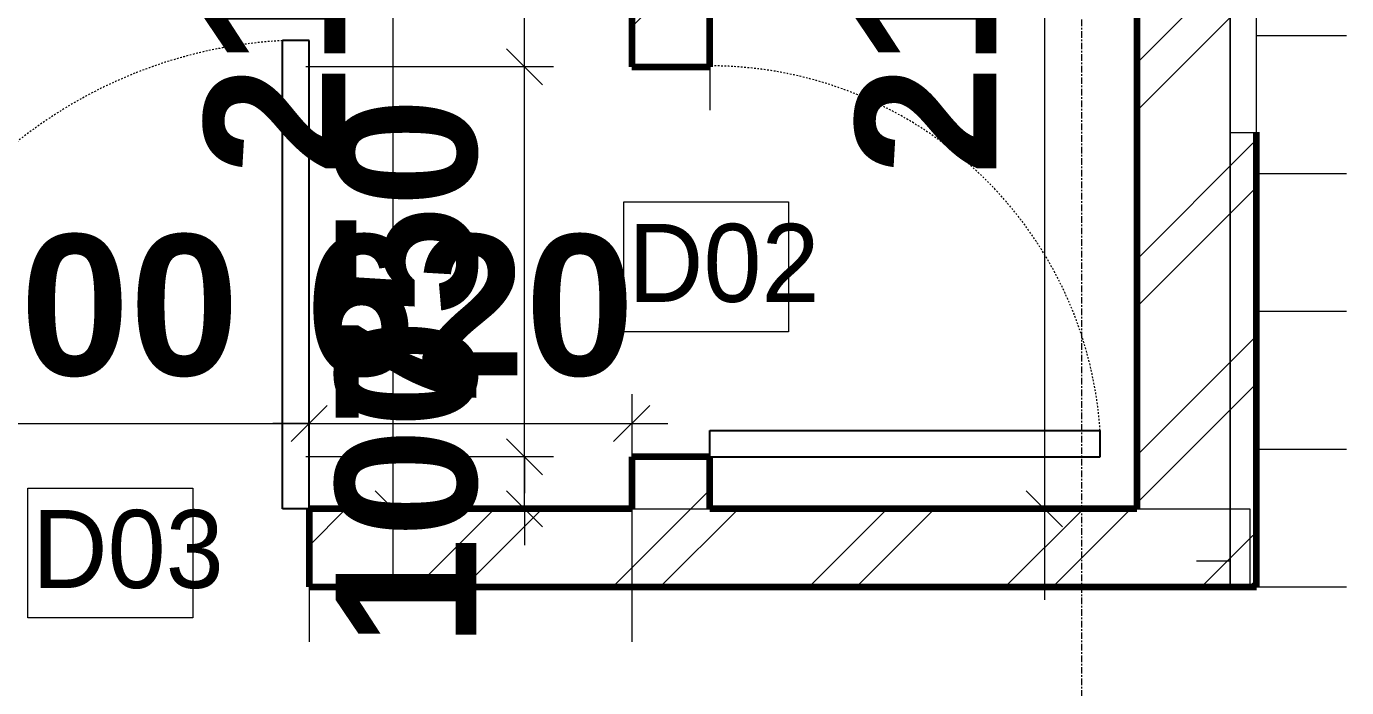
# Model space of a CAD drawing. Header units: inches. Extents: x 22 to 382261, y 22 to 371281.
# Drawn here: x 252049 to 254586, y 57051 to 58322 of the extents above; entities that cross this region are included whole.
import ezdxf

# ---------------------------------------------------------------- set-up
doc = ezdxf.new("R2010")
doc.units = ezdxf.units.IN
doc.header["$MEASUREMENT"] = 0
for name, pattern in [('Dash', [6.35, 3.175, -3.175]), ('Grid Line 1_2_', [22.225, 12.7, -3.175, 3.175, -3.175]), ('Overhead', [3.96875, 2.38125, -1.5875])]:
    doc.linetypes.add(name, pattern=pattern)
for name, color, linetype, lineweight in [('A-ANNO-DIMS', 211, 'Continuous', 9), ('A-AREA', 32, 'Continuous', 9), ('A-DOOR', 31, 'Continuous', 9), ('A-DOOR-HDLN', 31, 'Dash', 9), ('A-DOOR-IDEN', 31, 'Continuous', 9), ('A-FLOR-HRAL', 11, 'Continuous', 9), ('A-WALL', 113, 'Continuous', 9), ('A-WALL-PATT', 111, 'Continuous', 9), ('I-WALL', 2, 'Continuous', 9), ('S-GRID', 1, 'Continuous', 9), ('S-STRS', 31, 'Continuous', 9)]:
    doc.layers.add(name, color=color, linetype=linetype, lineweight=lineweight)
doc.styles.add('Arial_B_2', font='arialbd.ttf', dxfattribs={"height": 270.833333})
doc.styles.add('Tw Cen MT Condensed', font='TCCM____.TTF', dxfattribs={"height": 1.35})
doc.dimstyles.new('2_2', dxfattribs={"dimscale": 304.8, "dimtxt": 267.818092, "dimasz": 0.227865, "dimexe": 1.377953, "dimexo": 0.0625, "dimgap": 0.287073, "dimtad": 1, "dimdec": 0, "dimzin": 0, "dimdsep": 46, "dimtxsty": 'Arial_B_2', "dimblk1": 'OBLIQUE', "dimblk2": 'OBLIQUE', "dimsah": 1, "dimcen": 0.09, "dimdle": 0.574147, "dimazin": 0, "dimtfac": 1, "dimtdec": 4, "dimtix": 1, "dimtmove": 0, "dimatfit": 3, "dimfxl": 0.574147, "dimfxlon": 1, "dimtvp": 1, "dimtolj": 1, "dimtzin": 0, "dimlwd": 18, "dimlwe": 18, "dimarcsym": 2})
pattern_1 = [(45, (242310.7, 47511.47), (-188.5854, 188.5854), []), (45, (242310.7, 47797.22), (-188.5854, 188.5854), [])]

# ---------------------------------------------------------------- blocks, each defined once
blk = doc.blocks.new('M_Single-Flush - 900 by 2100-911137-01- TOILET BLOWUP')
at = {"layer": 'A-DOOR', "lineweight": 25}
for p, q in [((450, 975.2), (399, 975.2)), ((399, 75), (399, 975.2)), ((450, 75), (450, 975.2)), ((450, 75), (399, 75))]:
    blk.add_line(p, q, dxfattribs=at)
at = {"layer": 'A-DOOR-HDLN'}
blk.add_arc((450, 75), 901.7, 93.2424, 180, dxfattribs=at)
blk = doc.blocks.new('Top Rail Type - Top Rail_Internal_-670101-01- TOILET BLOWUP')
at = {"layer": 'A-FLOR-HRAL'}
for p, q in [((12051.6, 10606.8), (12101.6, 10606.8)), ((12051.6, 9733.2), (12051.6, 10606.8)), ((12101.6, 10606.8), (12101.6, 9733.2)), ((12101.6, 9733.2), (12051.6, 9733.2))]:
    blk.add_line(p, q, dxfattribs=at)
blk = doc.blocks.new('Top Rail Type - Top Rail_Internal_-V5-01- TOILET BLOWUP')
at = {"layer": 'A-FLOR-HRAL', "linetype": 'Overhead'}
for p, q in [((12051.6, 12941.2), (12274.9, 12941.2)), ((12051.6, 12762.8), (12051.6, 12941.2)), ((12101.6, 12891.2), (12274.9, 12891.2)), ((12101.6, 12762.8), (12101.6, 12891.2)), ((12051.6, 11655.2), (12051.6, 12762.8)), ((12101.6, 11678.5), (12101.6, 12762.8))]:
    blk.add_line(p, q, dxfattribs=at)
at = {"layer": 'A-FLOR-HRAL'}
for p, q in [((12101.6, 11678.5), (12051.6, 11655.2)), ((12101.6, 10606.8), (12101.6, 11678.5)), ((12051.6, 10606.8), (12051.6, 11655.2)), ((12051.6, 9733.2), (12051.6, 10606.8)), ((12101.6, 9733.2), (12101.6, 10606.8)), ((12051.6, 9733.2), (12101.6, 9733.2))]:
    blk.add_line(p, q, dxfattribs=at)
blk = doc.blocks.new('M_Single-Flush - d02  toilet 750 by 2100-458076-01- TOILET BLOWUP')
at = {"layer": 'A-DOOR', "lineweight": 25}
for p, q in [((375, 825), (324, 825)), ((324, 75), (324, 825)), ((375, 75), (375, 825)), ((375, 75), (324, 75))]:
    blk.add_line(p, q, dxfattribs=at)
at = {"layer": 'A-DOOR-HDLN'}
blk.add_arc((375, 75), 751.7, 93.8903, 180, dxfattribs=at)
blk = doc.blocks.new('_Oblique')
at = {"color": 0, "linetype": 'ByBlock', "lineweight": -2}
blk.add_line((-0.5, -0.5), (0.5, 0.5), dxfattribs=at)
blk = doc.blocks.new('*D5313')
at = {"layer": 'A-ANNO-DIMS', "color": 0, "lineweight": 18, "transparency": 16777216}
for p, q in [((253005.8, 57494.7), (253005.8, 57564.1)), ((253061.7, 57494.7), (252585.8, 57494.7)), ((253005.8, 57394.7), (253005.8, 57494.7)), ((252949.8, 57394.7), (253425.8, 57394.7)), ((253005.8, 57394.7), (253005.8, 57325.2))]:
    blk.add_line(p, q, dxfattribs=at)
at = {"layer": 'Defpoints', "color": 0, "transparency": 16777216}
for p in [(253005.8, 57494.7), (253080.8, 57494.7), (252930.8, 57394.7)]:
    blk.add_point(p, dxfattribs=at)
at = {"layer": 'A-ANNO-DIMS', "color": 0, "lineweight": 18, "transparency": 16777216, "xscale": 69.45312499999999, "yscale": 69.45312499999999, "zscale": 69.45312499999999}
for p, rotation in [((253005.8, 57494.7), 270), ((253005.8, 57394.7), 90)]:
    blk.add_blockref('_Oblique', p, dxfattribs=dict(at, rotation=rotation))
at = {"layer": 'A-ANNO-DIMS', "color": 0, "lineweight": 18, "transparency": 16777216, "insert": (252780, 57444.7), "char_height": 270.83, "width": 314.823, "attachment_point": 5, "rotation": 90, "style": 'Arial_B_2'}
blk.add_mtext('\\A1;100', dxfattribs=at)
blk = doc.blocks.new('*D5314')
at = {"layer": 'A-ANNO-DIMS', "color": 0, "lineweight": 18, "transparency": 16777216}
for p, q in [((253005.8, 58244.7), (253005.8, 58314.1)), ((253061.7, 58244.7), (252585.8, 58244.7)), ((253005.8, 57494.7), (253005.8, 58244.7)), ((253061.7, 57494.7), (252585.8, 57494.7)), ((253005.8, 57494.7), (253005.8, 57425.2))]:
    blk.add_line(p, q, dxfattribs=at)
at = {"layer": 'Defpoints', "color": 0, "transparency": 16777216}
for p in [(253005.8, 58244.7), (253080.8, 58244.7), (253080.8, 57494.7)]:
    blk.add_point(p, dxfattribs=at)
at = {"layer": 'A-ANNO-DIMS', "color": 0, "lineweight": 18, "transparency": 16777216, "xscale": 69.45312499999999, "yscale": 69.45312499999999, "zscale": 69.45312499999999}
for p, rotation in [((253005.8, 58244.7), 270), ((253005.8, 57494.7), 90)]:
    blk.add_blockref('_Oblique', p, dxfattribs=dict(at, rotation=rotation))
at = {"layer": 'A-ANNO-DIMS', "color": 0, "lineweight": 18, "transparency": 16777216, "insert": (252780, 57869.7), "char_height": 270.83, "width": 314.823, "attachment_point": 5, "rotation": 90, "style": 'Arial_B_2'}
blk.add_mtext('\\A1;750', dxfattribs=at)
blk = doc.blocks.new('*D5315')
at = {"layer": 'A-ANNO-DIMS', "color": 0, "lineweight": 18, "transparency": 16777216}
for p, q in [((253005.8, 58069.7), (253005.8, 59694.7)), ((252949.8, 59519.7), (253425.8, 59519.7)), ((253061.7, 58244.7), (252585.8, 58244.7))]:
    blk.add_line(p, q, dxfattribs=at)
at = {"layer": 'Defpoints', "color": 0, "transparency": 16777216}
for p in [(252930.8, 59519.7), (253005.8, 59519.7), (253080.8, 58244.7)]:
    blk.add_point(p, dxfattribs=at)
at = {"layer": 'A-ANNO-DIMS', "color": 0, "lineweight": 18, "transparency": 16777216, "xscale": 69.45312499999999, "yscale": 69.45312499999999, "zscale": 69.45312499999999}
for p, rotation in [((253005.8, 59519.7), 90), ((253005.8, 58244.7), 270)]:
    blk.add_blockref('_Oblique', p, dxfattribs=dict(at, rotation=rotation))
at = {"layer": 'A-ANNO-DIMS', "color": 0, "lineweight": 18, "transparency": 16777216, "insert": (252780, 58882.2), "char_height": 270.83, "width": 419.764, "attachment_point": 5, "rotation": 90, "style": 'Arial_B_2'}
blk.add_mtext('\\A1;1275', dxfattribs=at)
blk = doc.blocks.new('*D5316')
at = {"layer": 'A-ANNO-DIMS', "color": 0, "lineweight": 18, "transparency": 16777216}
for p, q in [((253361.9, 58637.5), (253361.9, 58161.5)), ((254182.3, 58637.5), (254182.3, 58161.5)), ((253186.9, 58581.5), (254357.3, 58581.5))]:
    blk.add_line(p, q, dxfattribs=at)
at = {"layer": 'Defpoints', "color": 0, "transparency": 16777216}
for p in [(253361.9, 58656.5), (254182.3, 58656.5), (254182.3, 58581.5)]:
    blk.add_point(p, dxfattribs=at)
at = {"layer": 'A-ANNO-DIMS', "color": 0, "lineweight": 18, "transparency": 16777216, "xscale": 69.45312499999999, "yscale": 69.45312499999999, "zscale": 69.45312499999999, "rotation": 180}
blk.add_blockref('_Oblique', (253361.9, 58581.5), dxfattribs=at)
at = {"layer": 'A-ANNO-DIMS', "color": 0, "lineweight": 18, "transparency": 16777216, "xscale": 69.45312499999999, "yscale": 69.45312499999999, "zscale": 69.45312499999999}
blk.add_blockref('_Oblique', (254182.3, 58581.5), dxfattribs=at)
at = {"layer": 'A-ANNO-DIMS', "color": 0, "lineweight": 18, "transparency": 16777216, "insert": (253772.1, 58807.4), "char_height": 270.83, "width": 314.823, "attachment_point": 5, "style": 'Arial_B_2'}
blk.add_mtext('\\A1;820', dxfattribs=at)
blk = doc.blocks.new('*D5317')
at = {"layer": 'A-ANNO-DIMS', "color": 0, "lineweight": 18, "transparency": 16777216}
for p, q in [((254004.9, 59694.7), (254004.9, 57219.7)), ((254060.9, 59519.7), (253584.9, 59519.7)), ((254060.9, 57394.7), (253584.9, 57394.7))]:
    blk.add_line(p, q, dxfattribs=at)
at = {"layer": 'Defpoints', "color": 0, "transparency": 16777216}
for p in [(254079.9, 59519.7), (254004.9, 57394.7), (254079.9, 57394.7)]:
    blk.add_point(p, dxfattribs=at)
at = {"layer": 'A-ANNO-DIMS', "color": 0, "lineweight": 18, "transparency": 16777216, "xscale": 69.45312499999999, "yscale": 69.45312499999999, "zscale": 69.45312499999999}
for p, rotation in [((254004.9, 59519.7), 90), ((254004.9, 57394.7), 270)]:
    blk.add_blockref('_Oblique', p, dxfattribs=dict(at, rotation=rotation))
at = {"layer": 'A-ANNO-DIMS', "color": 0, "lineweight": 18, "transparency": 16777216, "insert": (253779.2, 58457.2), "char_height": 270.83, "width": 419.764, "attachment_point": 5, "rotation": 90, "style": 'Arial_B_2'}
blk.add_mtext('\\A1;2125', dxfattribs=at)
blk = doc.blocks.new('*D5319')
at = {"layer": 'A-ANNO-DIMS', "color": 0, "lineweight": 18, "transparency": 16777216}
for p, q in [((251691.9, 57615), (251691.9, 57139)), ((252591.9, 57615), (252591.9, 57139)), ((251516.9, 57559), (252766.9, 57559))]:
    blk.add_line(p, q, dxfattribs=at)
at = {"layer": 'Defpoints', "color": 0, "transparency": 16777216}
for p in [(251691.9, 57634), (252591.9, 57634), (252591.9, 57559)]:
    blk.add_point(p, dxfattribs=at)
at = {"layer": 'A-ANNO-DIMS', "color": 0, "lineweight": 18, "transparency": 16777216, "xscale": 69.45312499999999, "yscale": 69.45312499999999, "zscale": 69.45312499999999, "rotation": 180}
blk.add_blockref('_Oblique', (251691.9, 57559), dxfattribs=at)
at = {"layer": 'A-ANNO-DIMS', "color": 0, "lineweight": 18, "transparency": 16777216, "xscale": 69.45312499999999, "yscale": 69.45312499999999, "zscale": 69.45312499999999}
blk.add_blockref('_Oblique', (252591.9, 57559), dxfattribs=at)
at = {"layer": 'A-ANNO-DIMS', "color": 0, "lineweight": 18, "transparency": 16777216, "insert": (252141.9, 57784.9), "char_height": 270.83, "width": 314.823, "attachment_point": 5, "style": 'Arial_B_2'}
blk.add_mtext('\\A1;900', dxfattribs=at)
blk = doc.blocks.new('*D5320')
at = {"layer": 'A-ANNO-DIMS', "color": 0, "lineweight": 18, "transparency": 16777216}
for p, q in [((252591.9, 57615), (252591.9, 57139)), ((253211.9, 57615), (253211.9, 57139)), ((252591.9, 57559), (252522.4, 57559)), ((252591.9, 57559), (253211.9, 57559)), ((253211.9, 57559), (253281.4, 57559))]:
    blk.add_line(p, q, dxfattribs=at)
at = {"layer": 'Defpoints', "color": 0, "transparency": 16777216}
for p in [(252591.9, 57634), (253211.9, 57634), (253211.9, 57559)]:
    blk.add_point(p, dxfattribs=at)
at = {"layer": 'A-ANNO-DIMS', "color": 0, "lineweight": 18, "transparency": 16777216, "xscale": 69.45312499999999, "yscale": 69.45312499999999, "zscale": 69.45312499999999}
blk.add_blockref('_Oblique', (252591.9, 57559), dxfattribs=at)
at = {"layer": 'A-ANNO-DIMS', "color": 0, "lineweight": 18, "transparency": 16777216, "xscale": 69.45312499999999, "yscale": 69.45312499999999, "zscale": 69.45312499999999, "rotation": 180}
blk.add_blockref('_Oblique', (253211.9, 57559), dxfattribs=at)
at = {"layer": 'A-ANNO-DIMS', "color": 0, "lineweight": 18, "transparency": 16777216, "insert": (252901.9, 57784.8), "char_height": 270.83, "width": 314.823, "attachment_point": 5, "style": 'Arial_B_2'}
blk.add_mtext('\\A1;620', dxfattribs=at)
blk = doc.blocks.new('*D5348')
at = {"layer": 'A-ANNO-DIMS', "color": 0, "lineweight": 18, "transparency": 16777216}
for p, q in [((252753.6, 57219.7), (252753.6, 59694.7)), ((252697.6, 59519.7), (253173.6, 59519.7)), ((252697.6, 57394.7), (253173.6, 57394.7))]:
    blk.add_line(p, q, dxfattribs=at)
at = {"layer": 'Defpoints', "color": 0, "transparency": 16777216}
for p in [(252678.6, 59519.7), (252753.6, 59519.7), (252678.6, 57394.7)]:
    blk.add_point(p, dxfattribs=at)
at = {"layer": 'A-ANNO-DIMS', "color": 0, "lineweight": 18, "transparency": 16777216, "xscale": 69.45312499999999, "yscale": 69.45312499999999, "zscale": 69.45312499999999}
for p, rotation in [((252753.6, 59519.7), 90), ((252753.6, 57394.7), 270)]:
    blk.add_blockref('_Oblique', p, dxfattribs=dict(at, rotation=rotation))
at = {"layer": 'A-ANNO-DIMS', "color": 0, "lineweight": 18, "transparency": 16777216, "insert": (252527.8, 58457.2), "char_height": 270.83, "width": 419.764, "attachment_point": 5, "rotation": 90, "style": 'Arial_B_2'}
blk.add_mtext('\\A1;2125', dxfattribs=at)
blk = doc.blocks.new('*D5395')
at = {"layer": 'A-ANNO-DIMS', "color": 0, "lineweight": 18, "transparency": 16777216}
for p, q in [((245866.9, 57017.3), (245866.9, 56541.4)), ((254387.3, 57017.3), (254387.3, 56541.4)), ((245691.9, 56961.4), (254562.3, 56961.4))]:
    blk.add_line(p, q, dxfattribs=at)
at = {"layer": 'Defpoints', "color": 0, "transparency": 16777216}
for p in [(245866.9, 57036.4), (254387.3, 57036.4), (254387.3, 56961.4)]:
    blk.add_point(p, dxfattribs=at)
at = {"layer": 'A-ANNO-DIMS', "color": 0, "lineweight": 18, "transparency": 16777216, "xscale": 69.45312499999999, "yscale": 69.45312499999999, "zscale": 69.45312499999999, "rotation": 180}
blk.add_blockref('_Oblique', (245866.9, 56961.4), dxfattribs=at)
at = {"layer": 'A-ANNO-DIMS', "color": 0, "lineweight": 18, "transparency": 16777216, "xscale": 69.45312499999999, "yscale": 69.45312499999999, "zscale": 69.45312499999999}
blk.add_blockref('_Oblique', (254387.3, 56961.4), dxfattribs=at)
at = {"layer": 'A-ANNO-DIMS', "color": 0, "lineweight": 18, "transparency": 16777216, "insert": (250127.1, 57187.2), "char_height": 270.83, "width": 419.764, "attachment_point": 5, "style": 'Arial_B_2'}
blk.add_mtext('\\A1;8520', dxfattribs=at)
blk = doc.blocks.new('M_Door Tag1 - M_Door Tag 2-910938-01- TOILET BLOWUP')
at = {"layer": 'A-DOOR-IDEN'}
for p, q in [((-1.206, 1.536), (3.019, 1.536)), ((-1.206, -1.791), (-1.206, 1.536)), ((3.019, 1.536), (3.019, -1.791)), ((3.019, -1.791), (-1.206, -1.791))]:
    blk.add_line(p, q, dxfattribs=at)

msp = doc.modelspace()

# ---------------------------------------------------------------- hatches: boundary and pattern name
at = {"layer": 'A-WALL'}
h = msp.add_hatch(dxfattribs=at)
h.set_pattern_fill('FP_1', color=256, style=0, pattern_type=2)
h.set_pattern_definition(pattern_1)
h.paths.add_polyline_path([(253361.9, 57394.7), (253361.9, 57494.7), (253211.9, 57494.7), (253211.9, 57394.7)])
h.paths.add_polyline_path([(253211.9, 58244.7), (253361.9, 58244.7), (253361.9, 59532.2), (253211.9, 59532.2), (253211.9, 58484.3)])
h = msp.add_hatch(dxfattribs=at)
h.set_pattern_fill('FP_1', color=256, style=0, pattern_type=2)
h.set_pattern_definition(pattern_1)
h.paths.add_polyline_path([(245866.9, 57244.7), (251691.9, 57244.7), (251691.9, 57394.7), (245866.9, 57394.7)])
h.paths.add_polyline_path([(254399.8, 57244.7), (254399.8, 57394.7), (252591.9, 57394.7), (252591.9, 57244.7), (253845.2, 57244.7)])
at = {"layer": 'A-WALL-PATT', "lineweight": 18}
h = msp.add_hatch(dxfattribs=at)
h.set_pattern_fill('FP_1', color=256, style=0, pattern_type=2)
h.set_pattern_definition(pattern_1)
h.paths.add_polyline_path([(254399.8, 57244.7), (254412.3, 57244.7), (254412.3, 58118.8), (254399.8, 58118.8), (254399.8, 57394.7)])
h.paths.add_polyline_path([(254399.8, 59184.2), (254412.3, 59190), (254412.3, 59519.7), (254182.3, 59519.7), (254182.3, 59507.2), (254399.8, 59507.2), (254399.8, 59190)])
h = msp.add_hatch(dxfattribs=at)
h.set_pattern_fill('FP_1', color=256, style=0, pattern_type=2)
h.set_pattern_definition(pattern_1)
h.paths.add_polyline_path([(254399.8, 57394.7), (254399.8, 58118.8), (254362.3, 58118.8), (254362.3, 59166.7), (254399.8, 59184.2), (254399.8, 59507.2), (254182.3, 59507.2), (254182.3, 57394.7)])

# ---------------------------------------------------------------- linework, layer by layer
at = {"layer": 'A-AREA'}
msp.add_line((254297.3, 57294.7), (254361.9, 57294.7), dxfattribs=at)
at = {"layer": 'A-WALL', "lineweight": 100}
for p, q in [((253211.9, 59519.7), (253211.9, 58244.7)), ((253361.9, 58244.7), (253361.9, 59519.7)), ((253211.9, 58244.7), (253361.9, 58244.7)), ((253361.9, 57494.7), (253211.9, 57494.7)), ((253211.9, 57494.7), (253211.9, 57394.7)), ((253361.9, 57394.7), (253361.9, 57494.7)), ((253211.9, 57394.7), (252591.9, 57394.7)), ((252591.9, 57394.7), (252591.9, 57244.7)), ((254182.3, 57394.7), (253361.9, 57394.7)), ((254412.3, 57244.7), (254412.3, 57394.7)), ((252591.9, 57244.7), (254412.3, 57244.7))]:
    msp.add_line(p, q, dxfattribs=at)
at = {"layer": 'A-WALL'}
for p, q in [((254182.3, 57394.7), (254399.8, 57394.7)), ((254399.8, 57394.7), (254399.8, 57244.7))]:
    msp.add_line(p, q, dxfattribs=at)
at = {"layer": 'I-WALL', "lineweight": 100}
for p, q in [((254182.3, 59519.7), (254182.3, 57394.7)), ((254412.3, 57394.7), (254412.3, 58118.8))]:
    msp.add_line(p, q, dxfattribs=at)
at = {"layer": 'S-GRID', "linetype": 'Grid Line 1_2_'}
msp.add_line((254076.9, 54766.7), (254076.9, 61923.2), dxfattribs=at)
at = {"layer": 'S-STRS'}
for p, q in [((254361.9, 58304.7), (254361.9, 58569.7)), ((254361.9, 58039.7), (254361.9, 58304.7)), ((254412.3, 58304.7), (254585.6, 58304.7)), ((254361.9, 57774.7), (254361.9, 58039.7)), ((254412.3, 58039.7), (254585.6, 58039.7)), ((254361.9, 57509.7), (254361.9, 57774.7)), ((254412.3, 57774.7), (254585.6, 57774.7)), ((254361.9, 57244.7), (254361.9, 57509.7)), ((254412.3, 57509.7), (254585.6, 57509.7)), ((254412.3, 57244.7), (254585.6, 57244.7))]:
    msp.add_line(p, q, dxfattribs=at)
at = {"layer": 'S-STRS', "linetype": 'Overhead'}
for p, q in [((254412.3, 58304.7), (254585.6, 58304.7)), ((254412.3, 58039.7), (254585.6, 58039.7)), ((254412.3, 57774.7), (254585.6, 57774.7)), ((254412.3, 57509.7), (254585.6, 57509.7)), ((254412.3, 57244.7), (254585.6, 57244.7))]:
    msp.add_line(p, q, dxfattribs=at)

# ---------------------------------------------------------------- block references
at = {"layer": 'A-DOOR-HDLN'}
msp.add_blockref('M_Single-Flush - 900 by 2100-911137-01- TOILET BLOWUP', (252141.9, 57319.7), dxfattribs=at)
at = {"layer": 'A-DOOR-HDLN', "rotation": 270}
msp.add_blockref('M_Single-Flush - d02  toilet 750 by 2100-458076-01- TOILET BLOWUP', (253286.9, 57869.7), dxfattribs=at)
at = {"layer": 'A-DOOR-IDEN', "xscale": 74.99999999999996, "yscale": 74.99999999999996, "zscale": 74.99999999999996}
for p in [(253286.9, 57869.7), (252141.9, 57319.7)]:
    msp.add_blockref('M_Door Tag1 - M_Door Tag 2-910938-01- TOILET BLOWUP', p, dxfattribs=at)
at = {"layer": 'A-FLOR-HRAL'}
for name in ['Top Rail Type - Top Rail_Internal_-V5-01- TOILET BLOWUP', 'Top Rail Type - Top Rail_Internal_-670101-01- TOILET BLOWUP']:
    msp.add_blockref(name, (242310.7, 47511.5), dxfattribs=at)

# ---------------------------------------------------------------- texts
at = {"layer": 'A-DOOR-IDEN', "char_height": 150, "width": 336.709, "attachment_point": 1, "style": 'Tw Cen MT Condensed'}
for s, insert in [('D02', (253204.9, 57942.7)), ('D03', (252059.9, 57392.7))]:
    msp.add_mtext(s, dxfattribs=dict(at, insert=insert))

# ---------------------------------------------------------------- dimensions: what is measured, and where the dimension line sits
at = {"layer": 'A-ANNO-DIMS', "lineweight": 18}
for base, p1, p2, override, picture, middle in [((252753.6, 59519.7), (252678.6, 57394.7), (252678.6, 59519.7), {"dimpost": '<>', "dimfxl": 2125}, '*D5348', (252527.8, 58457.2)), ((253005.8, 59519.7), (253080.8, 58244.7), (252930.8, 59519.7), {"dimpost": '<>', "dimfxl": 1283.793208}, '*D5315', (252780, 58882.2)), ((254004.9, 57394.7), (254079.9, 59519.7), (254079.9, 57394.7), {"dimpost": '<>', "dimfxl": 2125}, '*D5317', (253779.2, 58457.2)), ((253005.8, 58244.7), (253080.8, 57494.7), (253080.8, 58244.7), {"dimpost": '<>', "dimfxl": 750}, '*D5314', (252780, 57869.7)), ((253005.8, 57494.7), (252930.8, 57394.7), (253080.8, 57494.7), {"dimpost": '<>', "dimfxl": 180.277564}, '*D5313', (252780, 57444.7))]:
    dim = msp.add_linear_dim(base=base, p1=p1, p2=p2, angle=90, dimstyle='2_2', override=override, dxfattribs=at)
    dim.commit()
    dim.dimension.update_dxf_attribs({"geometry": picture, "text_midpoint": middle})
for base, p1, p2, override, picture, middle in [((254182.3, 58581.5), (253361.9, 58656.5), (254182.3, 58656.5), {"dimpost": '<>', "dimfxl": 820.4}, '*D5316', (253772.1, 58807.4)), ((252591.9, 57559), (251691.9, 57634), (252591.9, 57634), {"dimpost": '<>', "dimfxl": 900}, '*D5319', (252141.9, 57784.9)), ((253211.9, 57559), (252591.9, 57634), (253211.9, 57634), {"dimpost": '<>', "dimfxl": 620}, '*D5320', (252901.9, 57784.8)), ((254387.3, 56961.4), (245866.9, 57036.4), (254387.3, 57036.4), {"dimpost": '<>', "dimfxl": 8520.4}, '*D5395', (250127.1, 57187.2))]:
    dim = msp.add_linear_dim(base=base, p1=p1, p2=p2, dimstyle='2_2', override=override, dxfattribs=at)
    dim.commit()
    dim.dimension.update_dxf_attribs({"geometry": picture, "text_midpoint": middle})

doc.saveas('drawing.dxf')
